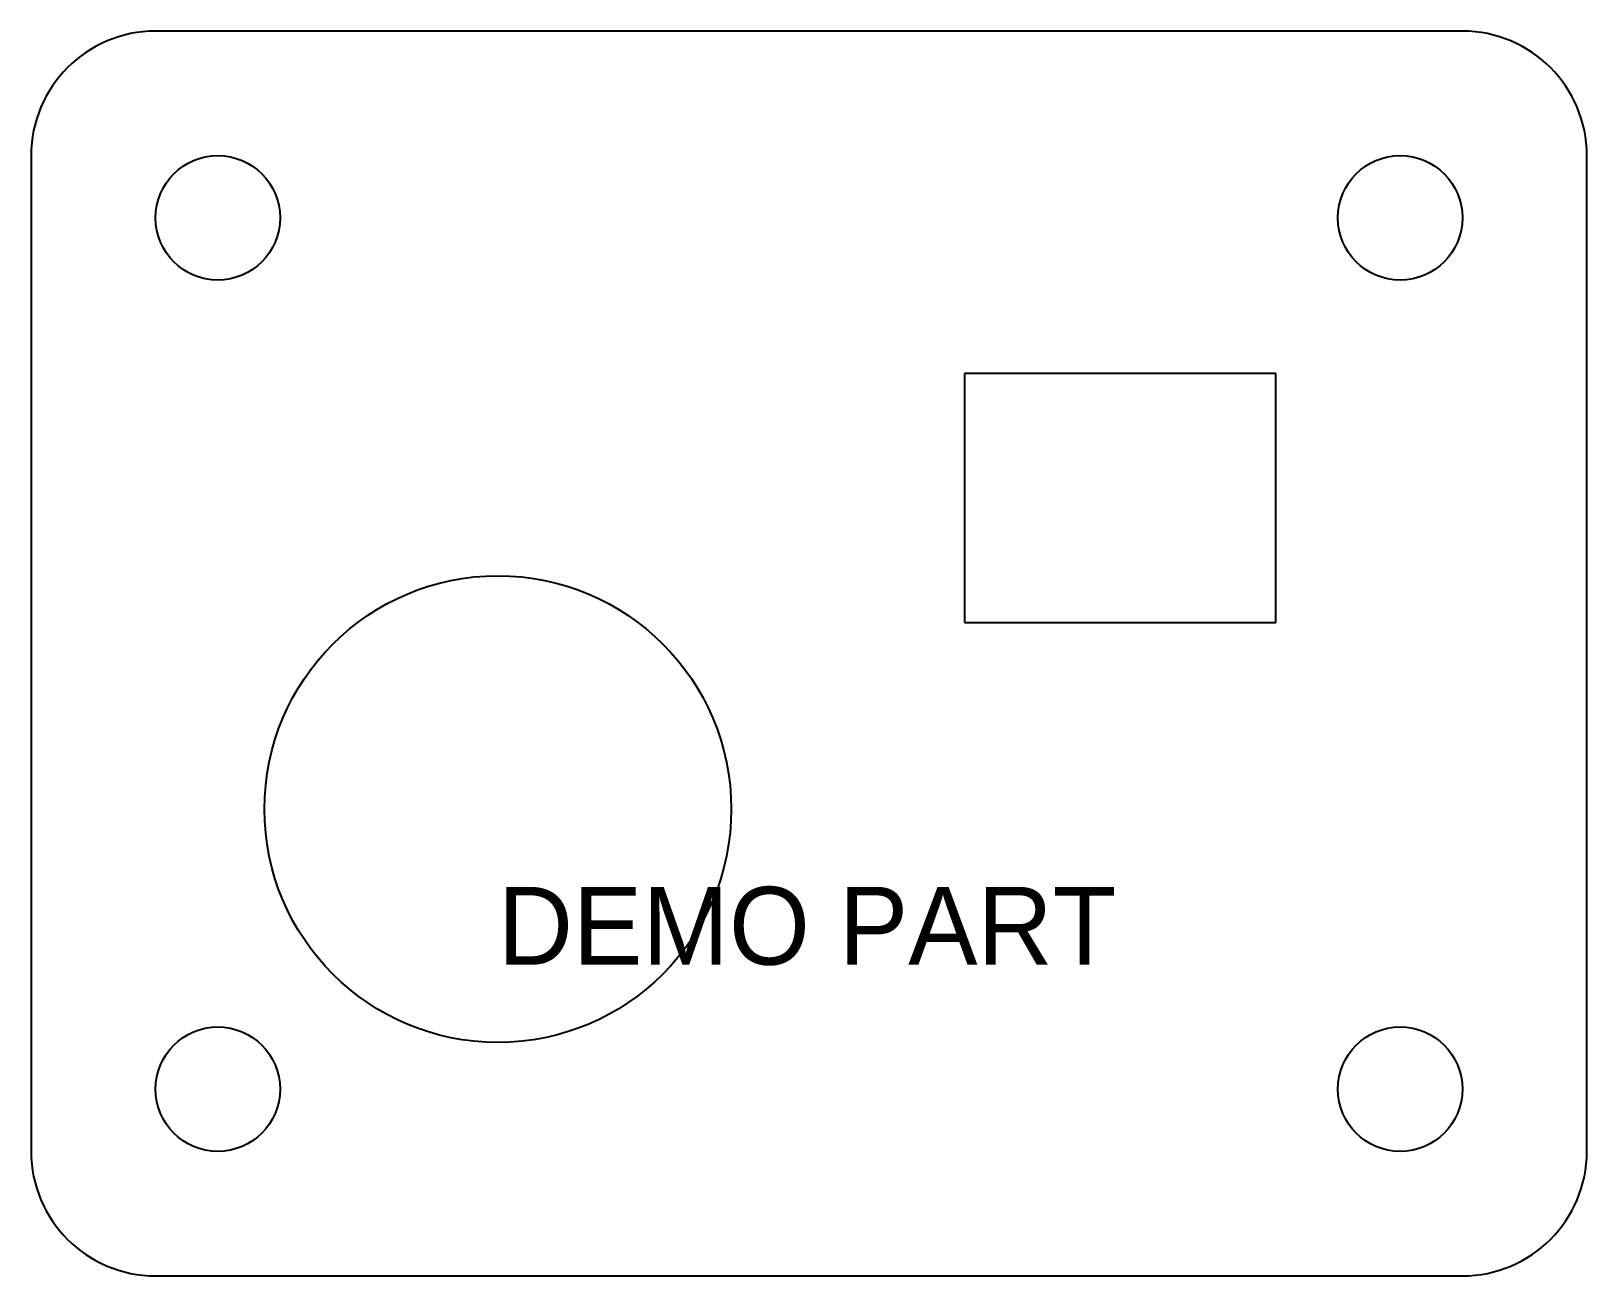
# Model space of a CAD drawing. Extents: x 0 to 100, y 0 to 80.
import ezdxf

# ---------------------------------------------------------------- set-up
doc = ezdxf.new("R2010")
doc.units = 0
for name, color, linetype in [('HOLES', 2, 'CONTINUOUS'), ('OUTLINE', 1, 'CONTINUOUS'), ('POCKET', 4, 'CONTINUOUS'), ('TEXT', 3, 'CONTINUOUS')]:
    doc.layers.add(name, color=color, linetype=linetype)

msp = doc.modelspace()

# ---------------------------------------------------------------- linework, layer by layer
at = {"layer": 'HOLES'}
for centre in [(12, 68), (88, 68), (12, 12), (88, 12)]:
    msp.add_circle(centre, 4, dxfattribs=at)
at = {"layer": 'OUTLINE'}
for p, q in [((92, 80), (8, 80)), ((0, 72), (0, 8)), ((100, 8), (100, 72)), ((8, 0), (92, 0))]:
    msp.add_line(p, q, dxfattribs=at)
for centre, start, end in [((8, 72), 90, 180), ((92, 72), 0, 90), ((8, 8), 180, 270), ((92, 8), 270, 360)]:
    msp.add_arc(centre, 8, start, end, dxfattribs=at)
at = {"layer": 'POCKET'}
for p, q in [((80, 58), (60, 58)), ((60, 58), (60, 42)), ((80, 42), (80, 58)), ((60, 42), (80, 42))]:
    msp.add_line(p, q, dxfattribs=at)
msp.add_circle((30, 30), 15, dxfattribs=at)

# ---------------------------------------------------------------- texts
at = {"layer": 'TEXT'}
msp.add_text('DEMO PART', height=5, dxfattribs=at).set_placement((30, 20))

doc.saveas('drawing.dxf')
